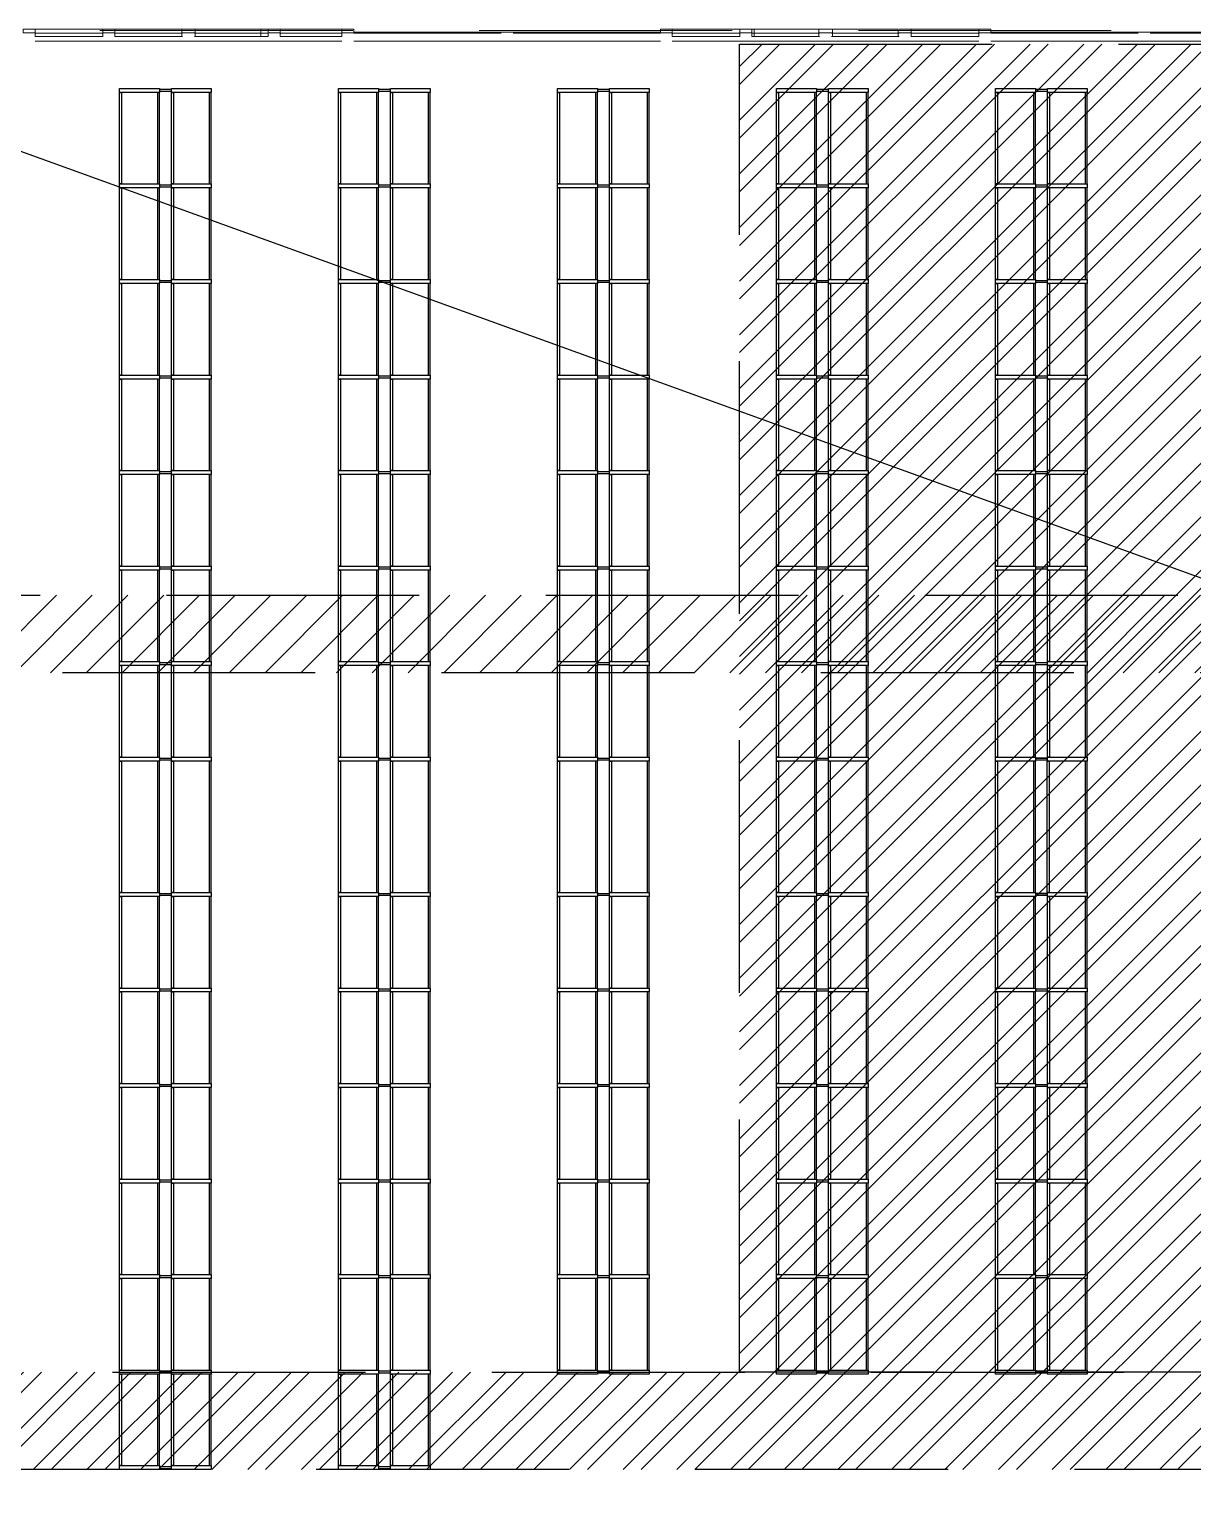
# Model space of a CAD drawing. Header units: millimetres. Extents: x 27 to 171, y 81 to 155.
# Drawn here: x 51.37 to 80.6, y 115.1 to 151.82 of the extents above; entities that cross this region are included whole.
import ezdxf

# ---------------------------------------------------------------- set-up
doc = ezdxf.new("R2010")
doc.units = ezdxf.units.MM
doc.linetypes.add('HIDDEN', pattern=[9.525, 6.35, -3.175])
for name, color, linetype in [('IRI-OCASA-Layout R 9$0$OCA_EST-BASTIDOR', 252, 'Continuous'), ('IRI-OCASA-Layout R 9$0$OCA_EST-LARGUERO', 252, 'Continuous'), ('IRI-OCASA-Layout R 9$0$OCA_EST-UB', 252, 'Continuous'), ('IRI-OCASA-Layout R 9$0$OCA_Mobiliario', 252, 'Continuous'), ('IRI-OCASA-Layout R 9$0$OCA_Racks', 252, 'Continuous')]:
    doc.layers.add(name, color=color, linetype=linetype)
for name, color, linetype, lineweight in [('OCASA_TODAS_r08$0$CGC VIGAS', 252, 'HIDDEN', 15), ('OCASA_TODAS_r08$0$MURO BLOQUE CEMENTO 18', 252, 'Continuous', 20), ('OCASA_TODAS_r08$0$MURO BLOQUE CEMENTO 8', 252, 'Continuous', 20), ('OCASA_TODAS_r08$0$REVOQUES', 251, 'Continuous', 15)]:
    doc.layers.add(name, color=color, linetype=linetype, lineweight=lineweight)
doc.layers.get('IRI-OCASA-Layout R 9$0$OCA_Racks').off()

# ---------------------------------------------------------------- blocks, each defined once
blk = doc.blocks.new('OCASA_TODAS_r08$0$Estructura PB para Arquitectura')
at = {"layer": 'OCASA_TODAS_r08$0$CGC VIGAS', "lineweight": 9}
for p, q in [((1108.508588, 436.941425, -0.000029), (1217.409647, 436.941425, -0.000029)), ((1116.409021, 436.871425, -0.000029), (1118.108571, 436.871425, -0.000029)), ((1116.409021, 436.671425, -0.000029), (1118.258571, 436.671425, -0.000029)), ((1118.258571, 436.671425, -0.000029), (1120.258901, 436.671425, -0.000029)), ((1118.408571, 436.871425, -0.000029), (1120.108901, 436.871425, -0.000029)), ((1120.258901, 436.671425, -0.000029), (1122.408571, 436.671425, -0.000029)), ((1120.408901, 436.871425, -0.000029), (1122.258571, 436.871425, -0.000029)), ((1122.408571, 436.671425, -0.000029), (1124.109021, 436.671425, -0.000029)), ((1122.558571, 436.871425, -0.000029), (1124.109021, 436.871425, -0.000029)), ((1124.409021, 436.871425, -0.000029), (1128.108901, 436.871425, -0.000029)), ((1124.409021, 436.671425, -0.000029), (1128.258901, 436.671425, -0.000029)), ((1128.258901, 436.671425, -0.000029), (1132.109021, 436.671425, -0.000029)), ((1128.408901, 436.871425, -0.000029), (1132.109021, 436.871425, -0.000029)), ((1132.409021, 436.871425, -0.000029), (1134.108573, 436.871425, -0.000029)), ((1132.409021, 436.671425, -0.000029), (1134.258573, 436.671425, -0.000029)), ((1134.258573, 436.671425, -0.000029), (1136.258901, 436.671425, -0.000029)), ((1134.408573, 436.871425, -0.000029), (1136.108901, 436.871425, -0.000029)), ((1136.258901, 436.671425, -0.000029), (1138.258573, 436.671425, -0.000029)), ((1136.408901, 436.871425, -0.000029), (1138.108573, 436.871425, -0.000029)), ((1138.258573, 436.671425, -0.000029), (1140.108909, 436.671425, -0.000029)), ((1138.408573, 436.871425, -0.000029), (1140.108909, 436.871425, -0.000029)), ((1140.408909, 436.871425, -0.000029), (1144.108901, 436.871425, -0.000029)), ((1140.408909, 436.671425, -0.000029), (1144.258901, 436.671425, -0.000029)), ((1144.258901, 436.671425, -0.000029), (1148.109021, 436.671425, -0.000029)), ((1144.408901, 436.871425, -0.000029), (1148.109021, 436.871425, -0.000029))]:
    blk.add_line(p, q, dxfattribs=at)
blk = doc.blocks.new('IRI-OCASA-Layout R 9$0$OCA_Est-Modulo')
at = {"layer": 'IRI-OCASA-Layout R 9$0$OCA_EST-BASTIDOR'}
for points in [[(-42.829308, -169.940653), (-42.829308, -170.040653), (-43.829308, -170.040653), (-43.829308, -169.940653)], [(-41.529308, -169.940653), (-41.529308, -170.040653), (-42.529308, -170.040653), (-42.529308, -169.940653)], [(-42.829308, -172.340653), (-42.829308, -172.440653), (-43.829308, -172.440653), (-43.829308, -172.340653)], [(-41.529308, -172.340653), (-41.529308, -172.440653), (-42.529308, -172.440653), (-42.529308, -172.340653)]]:
    blk.add_lwpolyline(points, close=True, dxfattribs=at)
at = {"layer": 'IRI-OCASA-Layout R 9$0$OCA_EST-LARGUERO'}
for points in [[(-43.779308, -170.040653), (-43.779308, -172.340653), (-43.829308, -172.340653), (-43.829308, -170.040653)], [(-42.879308, -170.040653), (-42.879308, -172.340653), (-42.829308, -172.340653), (-42.829308, -170.040653)], [(-42.479308, -170.040653), (-42.479308, -172.340653), (-42.529308, -172.340653), (-42.529308, -170.040653)], [(-41.579308, -170.040653), (-41.579308, -172.340653), (-41.529308, -172.340653), (-41.529308, -170.040653)]]:
    blk.add_lwpolyline(points, close=True, dxfattribs=at)
at = {"layer": 'IRI-OCASA-Layout R 9$0$OCA_EST-UB'}
for points in [[(-42.529308, -170.010653), (-42.529308, -169.970653), (-42.829308, -169.970653), (-42.829308, -170.010653)], [(-42.529308, -172.410653), (-42.529308, -172.370653), (-42.829308, -172.370653), (-42.829308, -172.410653)]]:
    blk.add_lwpolyline(points, close=True, dxfattribs=at)

msp = doc.modelspace()

# ---------------------------------------------------------------- hatches: boundary and pattern name
at = {"linetype": 'HIDDEN'}
h = msp.add_hatch(dxfattribs=at)
h.set_pattern_fill('ANSI32', color=251, scale=0.1)
h.set_pattern_definition([(45, (42.3748, 6.8549), (-0.673519, 0.673519), []), (45, (42.8238, 6.8549), (-0.673519, 0.673519), [])])
h.paths.add_polyline_path([(69.21, 151.451), (93.144, 151.451), (93.144, 118.085), (69.21, 118.085)])
h.paths.add_polyline_path([(43.944, 118.085), (93.502, 118.085), (93.502, 115.635), (43.944, 115.635)])
h = msp.add_hatch(dxfattribs=at)
h.set_pattern_fill('LINE', color=251, scale=0.2, angle=45)
h.set_pattern_definition([(45, (40.0206, 11.51457), (-0.4490128, 0.4490128), [])])
h.paths.add_polyline_path([(45.295, 137.601), (125.232, 137.601), (125.232, 135.656), (45.295, 135.656)])

# ---------------------------------------------------------------- linework, layer by layer
at = {"color": 251, "linetype": 'HIDDEN'}
msp.add_lwpolyline([(69.21, 151.451), (93.144, 151.451), (93.144, 118.085), (69.21, 118.085)], close=True, dxfattribs=at)
at = {"color": 251, "linetype": 'HIDDEN', "elevation": 0}
for points in [[(45.295, 137.601), (125.232, 137.601), (125.232, 135.656), (45.295, 135.656)], [(43.944, 118.085), (93.502, 118.085), (93.502, 115.635), (43.944, 115.635)]]:
    msp.add_lwpolyline(points, close=True, dxfattribs=at)
at = {"layer": 'IRI-OCASA-Layout R 9$0$OCA_EST-LARGUERO', "elevation": 0}
for points in [[(53.694, 133.435), (53.694, 130.135), (53.644, 130.135), (53.644, 133.435)], [(54.594, 133.435), (54.594, 130.135), (54.644, 130.135), (54.644, 133.435)], [(54.994, 133.435), (54.994, 130.135), (54.944, 130.135), (54.944, 133.435)], [(55.894, 133.435), (55.894, 130.135), (55.944, 130.135), (55.944, 133.435)], [(59.194, 133.435), (59.194, 130.135), (59.144, 130.135), (59.144, 133.435)], [(60.094, 133.435), (60.094, 130.135), (60.144, 130.135), (60.144, 133.435)], [(60.494, 133.435), (60.494, 130.135), (60.444, 130.135), (60.444, 133.435)], [(61.394, 133.435), (61.394, 130.135), (61.444, 130.135), (61.444, 133.435)], [(64.694, 133.435), (64.694, 130.135), (64.644, 130.135), (64.644, 133.435)], [(65.594, 133.435), (65.594, 130.135), (65.644, 130.135), (65.644, 133.435)], [(65.994, 133.435), (65.994, 130.135), (65.944, 130.135), (65.944, 133.435)], [(66.894, 133.435), (66.894, 130.135), (66.944, 130.135), (66.944, 133.435)], [(70.194, 133.435), (70.194, 130.135), (70.144, 130.135), (70.144, 133.435)], [(71.094, 133.435), (71.094, 130.135), (71.144, 130.135), (71.144, 133.435)], [(71.494, 133.435), (71.494, 130.135), (71.444, 130.135), (71.444, 133.435)], [(72.394, 133.435), (72.394, 130.135), (72.444, 130.135), (72.444, 133.435)], [(75.694, 133.435), (75.694, 130.135), (75.644, 130.135), (75.644, 133.435)], [(76.594, 133.435), (76.594, 130.135), (76.644, 130.135), (76.644, 133.435)], [(76.994, 133.435), (76.994, 130.135), (76.944, 130.135), (76.944, 133.435)], [(77.894, 133.435), (77.894, 130.135), (77.944, 130.135), (77.944, 133.435)]]:
    msp.add_lwpolyline(points, close=True, dxfattribs=at)
at = {"layer": 'IRI-OCASA-Layout R 9$0$OCA_EST-UB', "elevation": 0}
for points in [[(76.944, 133.465), (76.944, 133.505), (76.644, 133.505), (76.644, 133.465)], [(76.944, 130.065), (76.944, 130.105), (76.644, 130.105), (76.644, 130.065)]]:
    msp.add_lwpolyline(points, close=True, dxfattribs=at)
at = {"layer": 'IRI-OCASA-Layout R 9$0$OCA_Mobiliario'}
msp.add_line((43.624, 151.483), (147.111, 114.064), dxfattribs=at)
at = {"layer": 'OCASA_TODAS_r08$0$MURO BLOQUE CEMENTO 18'}
for p, q in [((57.194, 151.642), (57.194, 151.823)), ((69.584, 151.643), (69.584, 151.823)), ((55.206, 151.642), (55.225, 151.642)), ((55.546, 151.643), (55.525, 151.643)), ((71.546, 151.643), (71.525, 151.643)), ((73.194, 151.643), (73.224, 151.643))]:
    msp.add_line(p, q, dxfattribs=at)
for points in [[(51.525, 151.822), (51.525, 151.642), (53.223, 151.642), (53.223, 151.822), (51.531, 151.822)], [(53.524, 151.642), (55.206, 151.642), (55.206, 151.822), (53.524, 151.822)], [(53.524, 151.822), (53.524, 151.642)], [(55.546, 151.823), (55.546, 151.643), (57.374, 151.642), (57.374, 151.823), (55.546, 151.823)], [(57.674, 151.823), (57.674, 151.643), (59.224, 151.643), (59.224, 151.823), (57.523, 151.823)], [(67.524, 151.823), (67.524, 151.643), (69.223, 151.643), (69.223, 151.823), (67.524, 151.823)], [(69.523, 151.823), (69.523, 151.643), (71.206, 151.643), (71.206, 151.823), (69.523, 151.823)], [(71.546, 151.823), (71.546, 151.643), (73.194, 151.643), (73.194, 151.823), (71.524, 151.823)], [(73.523, 151.823), (73.523, 151.643), (75.224, 151.643), (75.224, 151.823), (73.523, 151.823)]]:
    msp.add_lwpolyline(points, dxfattribs=at)
at = {"layer": 'OCASA_TODAS_r08$0$MURO BLOQUE CEMENTO 8'}
for p, q in [((59.525, 151.743), (59.525, 151.725, 0)), ((67.225, 151.733), (67.225, 151.725, 0)), ((71.206, 151.642), (71.206, 151.823)), ((71.206, 151.643), (71.225, 151.643))]:
    msp.add_line(p, q, dxfattribs=at)
for points in [[(51.525, 151.822), (51.525, 151.732), (51.225, 151.733), (51.225, 151.823), (51.531, 151.822)], [(53.223, 151.822), (53.223, 151.732), (53.524, 151.732), (53.524, 151.822), (53.223, 151.822)], [(55.206, 151.822), (55.206, 151.732), (55.546, 151.732), (55.546, 151.823), (55.206, 151.822)], [(57.374, 151.822), (57.374, 151.732), (57.674, 151.732), (57.674, 151.823), (57.374, 151.822)], [(59.224, 151.823), (59.224, 151.733), (59.525, 151.733), (59.525, 151.823), (59.224, 151.823)], [(67.225, 151.823), (67.225, 151.733), (67.524, 151.733), (67.524, 151.823), (67.225, 151.823)], [(69.223, 151.823), (69.223, 151.733), (69.523, 151.733), (69.523, 151.823), (69.223, 151.823)], [(71.206, 151.823), (71.206, 151.733), (71.546, 151.733), (71.546, 151.823), (71.206, 151.823)], [(73.194, 151.823), (73.194, 151.733), (73.523, 151.733), (73.523, 151.823), (73.223, 151.823)], [(75.224, 151.823), (75.224, 151.733), (75.525, 151.733), (75.525, 151.823), (75.525, 151.823), (75.224, 151.823)]]:
    msp.add_lwpolyline(points, dxfattribs=at)
at = {"layer": 'OCASA_TODAS_r08$0$REVOQUES'}
for points in [[(59.525, 151.745), (67.225, 151.745)], [(75.525, 151.745), (83.184, 151.745)]]:
    msp.add_lwpolyline(points, dxfattribs=at)

# ---------------------------------------------------------------- block references
at = {"color": 31, "true_color": 0xfebd57}
msp.add_blockref('OCASA_TODAS_r08$0$Estructura PB para Arquitectura', (-1064.884, -285.147), dxfattribs=at)
at = {"layer": 'IRI-OCASA-Layout R 9$0$OCA_Racks'}
for p in [(97.474, 320.275, 0), (102.974, 320.275, 0), (108.474, 320.275, 0), (113.974, 320.275, 0), (119.474, 320.275, 0), (97.474, 317.875, 0), (102.974, 317.875, 0), (108.474, 317.875, 0), (113.974, 317.875, 0), (119.474, 317.875, 0), (97.474, 315.475, 0), (102.974, 315.475, 0), (108.474, 315.475, 0), (113.974, 315.475, 0), (119.474, 315.475, 0), (97.474, 313.075, 0), (102.974, 313.075, 0), (108.474, 313.075, 0), (113.974, 313.075, 0), (119.474, 313.075, 0), (97.474, 310.675, 0), (102.974, 310.675, 0), (108.474, 310.675, 0), (113.974, 310.675, 0), (119.474, 310.675, 0), (97.474, 308.275, 0), (102.974, 308.275, 0), (108.474, 308.275, 0), (113.974, 308.275, 0), (119.474, 308.275, 0), (97.474, 305.875, 0), (102.974, 305.875, 0), (108.474, 305.875, 0), (113.974, 305.875, 0), (119.474, 305.875, 0), (97.474, 300.075, 0), (102.974, 300.075, 0), (108.474, 300.075, 0), (113.974, 300.075, 0), (119.474, 300.075, 0), (97.474, 297.675, 0), (102.974, 297.675, 0), (108.474, 297.675, 0), (113.974, 297.675, 0), (119.474, 297.675, 0), (97.474, 295.275, 0), (102.974, 295.275, 0), (108.474, 295.275, 0), (113.974, 295.275, 0), (119.474, 295.275, 0), (97.474, 292.875, 0), (102.974, 292.875, 0), (108.474, 292.875, 0), (113.974, 292.875, 0), (119.474, 292.875, 0), (97.474, 290.475, 0), (102.974, 290.475, 0), (113.974, 290.475, 0), (119.474, 290.475, 0), (97.474, 288.075, 0), (102.974, 288.075, 0)]:
    msp.add_blockref('IRI-OCASA-Layout R 9$0$OCA_Est-Modulo', p, dxfattribs=at)
at = {"layer": 'IRI-OCASA-Layout R 9$0$OCA_Racks', "color": 1}
msp.add_blockref('IRI-OCASA-Layout R 9$0$OCA_Est-Modulo', (108.474, 290.475, 0), dxfattribs=at)

doc.saveas('drawing.dxf')
